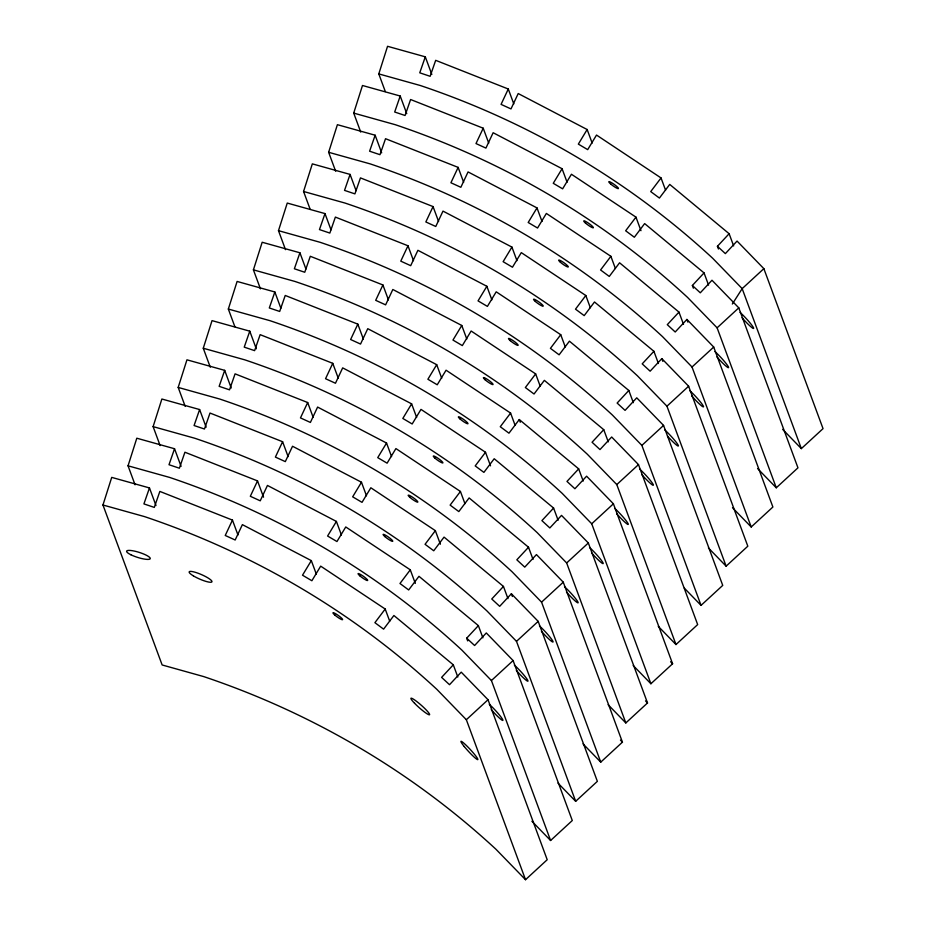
<?xml version="1.0" encoding="UTF-8"?>
<svg xmlns="http://www.w3.org/2000/svg" width="926" height="926" viewBox="0 0 926 926"><rect width="100%" height="100%" fill="white"/><g stroke="black" fill="none" stroke-linecap="round" stroke-linejoin="round"><path stroke-width="1.39" d="M149.468 487.933L143.924 503.906L154.306 507.402L159.851 491.417L232.461 520.099L225.238 535.471L235.169 540.008L242.381 524.637L311.321 560.612L302.513 575.208L311.877 580.741L320.685 566.145L385.204 609.03L374.903 622.677L383.595 629.148L393.897 615.501L453.3 664.822L441.609 677.381L449.527 684.708L461.229 672.149L488.037 699.743L547.208 859.722L525.528 879.7L496 849.304A834.963 804.983 -20.3 0 0 203.685 676.582L162.143 664.972L102.96 505.006L111.722 477.388L149.468 487.933L155.985 505.55M135.057 484.796L128.043 465.813L136.805 438.206L174.539 448.74L181.068 466.368M160.129 445.603L153.114 426.62L161.876 399.013L199.622 409.547L206.139 427.175M185.212 406.41L178.186 387.427L186.948 359.82L224.694 370.354L231.211 387.982M210.283 367.217L203.269 348.245L212.031 320.627L249.765 331.172L256.294 348.789M234.857 326.681L228.34 309.053L237.102 281.446L274.848 291.979L280.867 308.242M260.438 288.843L253.411 269.86L262.174 242.253L299.92 252.786L305.939 269.061M285.509 249.65L278.483 230.667L287.257 203.06L324.991 213.593L331.01 229.868M310.083 209.102L303.566 191.485L312.328 163.867L350.074 174.412L356.093 190.675M335.663 171.275L328.637 152.292L337.4 124.686L375.146 135.219L381.662 152.836M360.735 132.082L353.709 113.099L362.483 85.493L400.217 96.026L406.745 113.655M385.309 91.535L378.792 73.906L387.554 46.3L425.3 56.833L431.817 74.462M174.539 448.74L169.007 464.725L179.389 468.209L184.922 452.224L257.532 480.907L263.551 497.181M199.622 409.547L194.078 425.532L204.461 429.016L210.005 413.042L282.604 441.725L288.125 456.634M224.694 370.354L219.149 386.339L229.532 389.834L235.077 373.849L307.687 402.532L313.196 417.441M249.765 331.172L244.232 347.146L254.615 350.641L260.148 334.656L332.758 363.339L338.279 378.259M274.848 291.979L269.304 307.964L279.687 311.449L285.231 295.463L357.83 324.146L363.351 339.066M299.92 252.786L294.375 268.772L304.758 272.256L310.303 256.282L382.913 284.965L388.422 299.874M324.991 213.593L319.458 229.579L329.841 233.074L335.374 217.089L407.984 245.772L413.505 260.681M350.074 174.412L344.53 190.386L354.913 193.881L360.457 177.896L433.055 206.579L438.577 221.488M375.146 135.219L369.601 151.204L379.984 154.688L385.529 138.703L458.139 167.386L463.648 182.306M400.217 96.026L394.684 112.011L405.067 115.495L410.6 99.522L483.21 128.205L488.731 143.113M425.3 56.833L419.756 72.818L430.139 76.302L435.683 60.329L508.281 89.012L513.803 103.92M257.532 480.907L250.321 496.278L260.241 500.816L267.452 485.444L336.404 521.431L341.416 534.985M282.604 441.725L275.392 457.085L285.312 461.623L292.535 446.251L361.476 482.238L366.488 495.792M307.687 402.532L300.464 417.904L310.395 422.441L317.606 407.07L386.547 443.045L391.571 456.599M332.758 363.339L325.547 378.711L335.467 383.248L342.678 367.877L411.63 403.852L416.642 417.418M357.83 324.146L350.618 339.518L360.538 344.055L367.761 328.684L436.702 364.67L441.714 378.225M382.913 284.965L375.69 300.325L385.621 304.862L392.832 289.491L461.773 325.477L466.797 339.032M407.984 245.772L400.773 261.144L410.693 265.681L417.904 250.309L486.856 286.284L491.868 299.839M433.055 206.579L425.844 221.951L435.764 226.488L442.987 211.116L511.928 247.092L516.94 260.657M458.139 167.386L450.916 182.758L460.847 187.295L468.058 171.923L536.999 207.91L542.023 221.464M483.21 128.205L475.999 143.565L485.918 148.102L493.13 132.731L562.082 168.717L567.094 182.272M508.281 89.012L501.07 104.383L510.99 108.921L518.213 93.549L587.153 129.524L592.165 143.079M336.404 521.431L327.596 536.015L336.948 541.548L345.757 526.963L410.287 569.837L415.299 583.403M361.476 482.238L352.667 496.822L362.02 502.355L370.84 487.77L435.359 530.656L440.371 544.21M386.547 443.045L377.739 457.641L387.103 463.174L395.911 448.578L460.43 491.463L464.945 503.663M411.63 403.852L402.822 418.448L412.174 423.981L420.983 409.385L485.513 452.27L490.525 465.824M436.702 364.67L427.893 379.255L437.246 384.788L446.066 370.203L510.585 413.077L515.099 425.289M461.773 325.477L452.964 340.062L462.329 345.595L471.137 331.01L535.656 373.896L540.171 386.096M486.856 286.284L478.048 300.881L487.4 306.402L496.209 291.817L560.739 334.703L565.254 346.903M511.928 247.092L503.119 261.688L512.472 267.22L521.292 252.624L585.811 295.51L590.325 307.71M536.999 207.91L528.19 222.495L537.555 228.028L546.363 213.443L610.882 256.317L615.396 268.528M562.082 168.717L553.262 183.302L562.626 188.835L571.435 174.25L635.965 217.135L640.977 230.69M587.153 129.524L578.345 144.12L587.697 149.642L596.518 135.057L661.037 177.942L665.551 190.143M732.327 304.029L742.177 288.634L763.857 268.656L737.05 241.061L725.359 253.62L717.43 246.281L729.132 233.722L669.73 184.413L659.416 198.06L650.723 191.589L661.037 177.942M635.965 217.135L625.652 230.782L634.345 237.253L644.646 223.594L704.049 272.915L708.564 285.115M610.882 256.317L600.58 269.975L609.273 276.434L619.575 262.787L678.978 312.108L683.492 324.308M585.811 295.51L575.497 309.157L584.19 315.627L594.504 301.98L653.906 351.301L658.421 363.501M560.739 334.703L550.426 348.35L559.119 354.82L569.421 341.173L628.823 390.483L633.338 402.683M535.656 373.896L525.355 387.543L534.047 394.013L544.349 380.355L603.752 429.676L608.266 441.876M510.585 413.077L500.272 426.736L508.964 433.194L519.278 419.547L578.681 468.869L583.195 481.069M485.513 452.27L475.2 465.917L483.893 472.387L494.195 458.74L553.598 508.061L558.112 520.262M460.43 491.463L450.129 505.11L458.821 511.58L469.123 497.933L528.526 547.243L533.04 559.443M435.359 530.656L425.057 544.303L433.738 550.773L444.052 537.115L503.455 586.436L507.969 598.636M410.287 569.837L399.974 583.496L408.667 589.955L418.969 576.308L478.372 625.629L482.886 637.829M693.366 288.183L692.359 285.474L704.049 272.915M678.978 312.108L667.287 324.667L675.204 331.994L686.907 319.435L713.715 347.042L772.886 507.008L751.206 526.987L732.501 507.737M653.906 351.301L642.204 363.86L650.133 371.187L661.824 358.628L688.631 386.223L747.814 546.201L726.123 566.18L708.413 547.937M628.823 390.483L617.133 403.053L625.062 410.38L636.752 397.821L663.56 425.416L722.731 585.394L701.051 605.372L684.326 588.149M603.752 429.676L592.061 442.234L599.979 449.573L611.681 437.003L638.489 464.609L697.66 624.587L675.98 644.554L658.259 626.323M578.681 468.869L566.978 481.427L574.907 488.754L586.598 476.195L613.406 503.802L672.589 663.768L650.897 683.747L633.187 665.516M553.598 508.061L541.907 520.62L549.836 527.947L561.526 515.388L588.334 542.983L647.517 702.961L625.826 722.94L608.116 704.698M528.526 547.243L516.835 559.813L524.753 567.14L536.455 554.581L563.263 582.176L622.434 742.154L600.754 762.133L583.033 743.891M503.455 586.436L491.752 598.995L499.681 606.333L511.372 593.763L538.18 621.369L597.363 781.347L575.671 801.314L557.961 783.083M467.688 640.896L466.681 638.188L478.372 625.629M738.786 307.849L797.957 467.827L776.277 487.794L717.106 327.827L738.786 307.849L711.978 280.242L700.288 292.813L692.359 285.474M751.206 526.987L692.023 367.009L713.715 347.042M726.123 566.18L666.952 406.201L688.631 386.223M701.051 605.372L641.88 445.394L663.56 425.416M675.98 644.554L616.797 484.587L638.489 464.609M650.897 683.747L591.726 523.78L613.406 503.802M625.826 722.94L566.654 562.962L588.334 542.983M600.754 762.133L541.571 602.155L563.263 582.176M575.671 801.314L516.5 641.348L538.18 621.369M513.108 660.562L572.291 820.529L550.6 840.507L491.428 680.541L513.108 660.562L486.3 632.956L474.61 645.515L466.681 638.188M525.528 879.7L466.345 719.722L488.037 699.743M782.655 429.363L801.349 448.612L823.04 428.634L763.857 268.656M378.792 73.906L420.335 85.516A834.963 804.983 -20.3 0 1 712.65 258.238L742.177 288.634L801.349 448.612M353.709 113.099L395.263 124.697A834.963 804.983 -20.3 0 1 687.578 297.431L717.106 327.827M328.637 152.292L370.192 163.89A834.963 804.983 -20.3 0 1 662.507 336.613L692.023 367.009M303.566 191.485L345.12 203.083A834.963 804.983 -20.3 0 1 637.424 375.806L666.952 406.201M278.483 230.667L320.037 242.276A834.963 804.983 -20.3 0 1 612.352 414.998L641.88 445.394M253.411 269.86L294.966 281.458A834.963 804.983 -20.3 0 1 587.281 454.191L616.797 484.587M228.34 309.053L269.894 320.651A834.963 804.983 -20.3 0 1 562.198 493.373L591.726 523.78M203.269 348.245L244.811 359.844A834.963 804.983 -20.3 0 1 537.126 532.566L566.654 562.962M178.186 387.427L219.74 399.037A834.963 804.983 -20.3 0 1 512.055 571.759L541.571 602.155M153.114 426.62L194.668 438.218A834.963 804.983 -20.3 0 1 486.972 610.952L516.5 641.348M128.043 465.813L169.585 477.411A834.963 804.983 -20.3 0 1 461.9 650.133L491.428 680.541M102.96 505.006L144.514 516.604A834.963 804.983 -20.3 0 1 436.829 689.326L466.345 719.722M757.584 468.544L776.277 487.794M670.598 661.731L672.589 663.768M645.526 700.913L647.517 702.961M620.455 740.106L622.434 742.154M531.906 821.258L550.6 840.507M729.132 233.722L733.647 245.922M717.43 246.281L718.437 249.001M686.907 319.435L687.902 322.144M661.824 358.628L662.831 361.337M519.278 419.547L520.273 422.256M511.372 593.763L512.379 596.483M453.3 664.822L457.814 677.022M385.204 609.03L389.719 621.23M311.321 560.612L316.345 574.178M232.461 520.099L237.97 535.02M740.048 312.398A12.408 1.296 47.3 0 1 753.602 328.024A12.408 1.296 47.3 0 1 742.027 317.745M714.965 351.591A12.408 1.296 47.3 0 1 728.53 367.205A12.408 1.296 47.3 0 1 716.944 356.938M689.893 390.784A12.408 1.296 47.3 0 1 703.459 406.398A12.408 1.296 47.3 0 1 691.872 396.131M664.822 429.977A12.408 1.296 47.3 0 1 678.318 445.452A12.408 1.296 47.3 0 1 667.496 436.111M639.739 469.158A12.408 1.296 47.3 0 1 653.305 484.784A12.408 1.296 47.3 0 1 641.718 474.506M614.667 508.351A12.408 1.296 47.3 0 1 628.233 523.966A12.408 1.296 47.3 0 1 616.647 513.698M589.596 547.544A12.408 1.296 47.3 0 1 603.15 563.158A12.408 1.296 47.3 0 1 591.575 552.891M564.513 586.737A12.408 1.296 47.3 0 1 578.079 602.351A12.408 1.296 47.3 0 1 566.492 592.084M539.441 625.918A12.408 1.296 47.3 0 1 553.007 641.544A12.408 1.296 47.3 0 1 541.421 631.277M514.37 665.111A12.408 1.296 47.3 0 1 527.924 680.726A12.408 1.296 47.3 0 1 516.349 670.459M489.287 704.304A12.408 1.296 47.3 0 1 500.156 715.914A12.408 1.296 47.3 0 1 501.626 719.884A12.408 1.296 47.3 0 1 491.266 709.652M610.558 183.88A5.95 0.914 35.6 0 0 618.418 188.603A5.95 0.914 35.6 0 0 611.831 182.85A5.95 0.914 35.6 0 0 610.558 183.88M585.487 223.073A5.95 0.914 35.6 0 0 593.346 227.796A5.95 0.914 35.6 0 0 586.748 222.043A5.95 0.914 35.6 0 0 585.487 223.073M560.404 262.255A5.95 0.914 35.6 0 0 568.263 266.977A5.95 0.914 35.6 0 0 561.677 261.236A5.95 0.914 35.6 0 0 560.404 262.255M535.332 301.448A5.95 0.914 35.6 0 0 543.192 306.17A5.95 0.914 35.6 0 0 536.605 300.418A5.95 0.914 35.6 0 0 535.332 301.448M510.261 340.641A5.95 0.914 35.6 0 0 518.12 345.363A5.95 0.914 35.6 0 0 511.522 339.61A5.95 0.914 35.6 0 0 510.261 340.641M485.178 379.834A5.95 0.914 35.6 0 0 493.037 384.556A5.95 0.914 35.6 0 0 486.451 378.803A5.95 0.914 35.6 0 0 485.178 379.834M460.106 419.015A5.95 0.914 35.6 0 0 467.966 423.749A5.95 0.914 35.6 0 0 461.38 417.996A5.95 0.914 35.6 0 0 460.106 419.015M435.035 458.208A5.95 0.914 35.6 0 0 442.894 462.931A5.95 0.914 35.6 0 0 436.296 457.178A5.95 0.914 35.6 0 0 435.035 458.208M409.952 497.401A5.95 0.914 35.6 0 0 417.811 502.123A5.95 0.914 35.6 0 0 411.225 496.371A5.95 0.914 35.6 0 0 409.952 497.401M384.88 536.594A5.95 0.914 35.6 0 0 392.74 541.316A5.95 0.914 35.6 0 0 386.154 535.564A5.95 0.914 35.6 0 0 384.88 536.594M359.809 575.787A5.95 0.914 35.6 0 0 367.668 580.509A5.95 0.914 35.6 0 0 361.071 574.757A5.95 0.914 35.6 0 0 359.809 575.787M193.36 575.856A12.408 2.408 23.6 0 0 211.834 581.968A12.408 2.408 23.6 0 0 196.532 572.696A12.408 2.408 23.6 0 0 193.36 575.856M414.535 703.239A12.408 1.597 41.5 0 0 429.548 714.745A12.408 1.597 41.5 0 0 416.781 701.526A12.408 1.597 41.5 0 0 414.535 703.239M464.273 746.564A12.408 1.296 47.3 0 0 477.781 759.621A12.408 1.296 47.3 0 0 466.125 745.256A12.408 1.296 47.3 0 0 464.273 746.564M130.879 554.755A12.408 2.639 17.6 0 0 150.105 558.887A12.408 2.639 17.6 0 0 134.258 551.063A12.408 2.639 17.6 0 0 130.879 554.755M334.726 614.968A5.95 0.914 35.6 0 0 342.585 619.691A5.95 0.914 35.6 0 0 335.999 613.938A5.95 0.914 35.6 0 0 334.726 614.968"/></g></svg>
